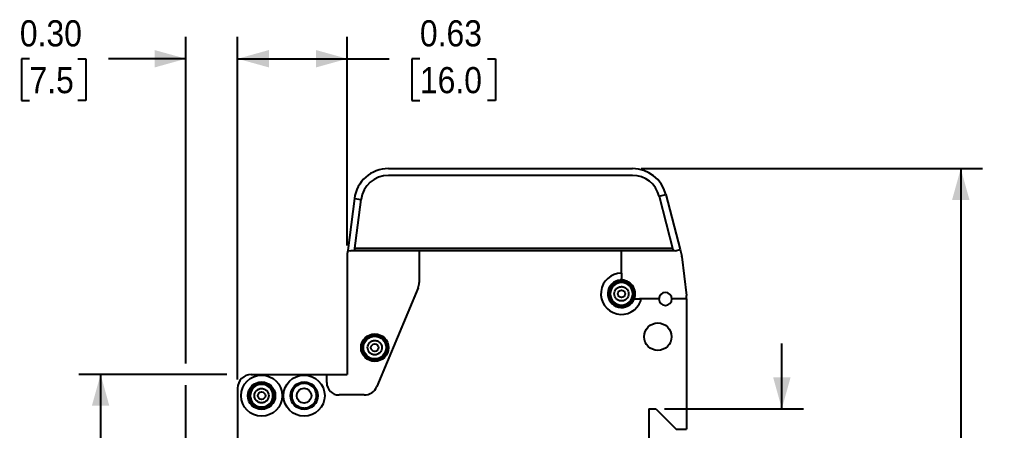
# Model space of a CAD drawing. Header units: inches. Extents: x 0 to 17, y 0 to 11.
# Drawn here: x 7.47 to 13.17, y 5.29 to 7.64 of the extents above; entities that cross this region are included whole.
import ezdxf

# ---------------------------------------------------------------- set-up
doc = ezdxf.new("R2010")
doc.units = ezdxf.units.IN
doc.header["$MEASUREMENT"] = 0
doc.linetypes.add('SLD-Solid', pattern=[0])
doc.layers.add('DIMENSIONS', color=140, linetype='SLD-Solid', lineweight=25)
doc.styles.add('SLDTEXTSTYLE0', font='GOTHIC.TTF', dxfattribs={"width": 0.913})
doc.dimstyles.new('SLDDIMSTYLE3', dxfattribs={"dimtxt": 0.15, "dimasz": 0.18, "dimexe": 0.18, "dimexo": 0.0625, "dimgap": 0.0375, "dimtad": 0, "dimtih": 1, "dimtoh": 1, "dimrnd": 1e-09, "dimdsep": 46, "dimtxsty": 'SLDTEXTSTYLE0', "dimsah": 1, "dimcen": 0.09, "dimadec": 0, "dimazin": 2, "dimtfac": 1, "dimtofl": 0, "dimtmove": 0, "dimatfit": 3, "dimfxl": 1, "dimfrac": 2, "dimtolj": 1, "dimtzin": 12, "dimarcsym": 0})
doc.dimstyles.new('SLDDIMSTYLE4', dxfattribs={"dimtxt": 0.15, "dimasz": 0.18, "dimexe": 0.18, "dimexo": 0.0625, "dimgap": 0.0375, "dimtad": 0, "dimtih": 1, "dimtoh": 1, "dimrnd": 1e-09, "dimzin": 12, "dimdsep": 46, "dimtxsty": 'SLDTEXTSTYLE0', "dimsah": 1, "dimcen": 0.09, "dimadec": 0, "dimazin": 3, "dimtfac": 1, "dimtofl": 0, "dimtmove": 0, "dimatfit": 3, "dimfxl": 1, "dimfrac": 2, "dimtolj": 1, "dimtzin": 12, "dimarcsym": 0})
doc.dimstyles.new('SLDDIMSTYLE5', dxfattribs={"dimtxt": 0.15, "dimasz": 0.18, "dimexe": 0.18, "dimexo": 0.0625, "dimgap": 0.0375, "dimtad": 0, "dimtih": 1, "dimtoh": 1, "dimrnd": 1e-09, "dimzin": 4, "dimdsep": 46, "dimtxsty": 'SLDTEXTSTYLE0', "dimsah": 1, "dimcen": 0.09, "dimadec": 0, "dimazin": 1, "dimtfac": 1, "dimtmove": 0, "dimatfit": 3, "dimfxl": 1, "dimfrac": 2, "dimtolj": 1, "dimtzin": 12, "dimarcsym": 0})
doc.dimstyles.new('SLDDIMSTYLE6', dxfattribs={"dimtxt": 0.15, "dimasz": 0.18, "dimexe": 0.18, "dimexo": 0.0625, "dimgap": 0.0375, "dimtad": 0, "dimtih": 1, "dimtoh": 1, "dimrnd": 1e-09, "dimzin": 0, "dimdsep": 46, "dimtxsty": 'SLDTEXTSTYLE0', "dimsah": 1, "dimcen": 0.09, "dimadec": 0, "dimazin": 0, "dimtfac": 1, "dimtmove": 0, "dimatfit": 3, "dimfxl": 1, "dimfrac": 2, "dimtolj": 1, "dimtzin": 12, "dimarcsym": 0})

# ---------------------------------------------------------------- blocks, each defined once
blk = doc.blocks.new('_D_3')
at = {"layer": 'DIMENSIONS'}
for p, q in [((8.7216, 5.578), (8.7216, 7.5434)), ((9.3515, 6.3457), (9.3515, 7.5434)), ((8.7216, 7.4184), (9.3515, 7.4184)), ((9.3515, 7.4184), (9.5913, 7.4184)), ((9.7685, 7.4173), (9.7228, 7.4173)), ((9.7228, 7.4173), (9.7228, 7.1791)), ((10.1565, 7.4173), (10.2022, 7.4173)), ((10.2022, 7.4173), (10.2022, 7.1791)), ((9.7228, 7.1791), (9.7685, 7.1791)), ((10.2022, 7.1791), (10.1565, 7.1791))]:
    blk.add_line(p, q, dxfattribs=at)
for points in [[(8.7216, 7.4184), (8.9016, 7.3684), (8.9016, 7.4684)], [(9.3515, 7.4184), (9.1715, 7.4684), (9.1715, 7.3684)]]:
    blk.add_solid(points, dxfattribs=at)
at = {"layer": 'DIMENSIONS', "char_height": 0.15, "attachment_point": 1, "style": 'SLDTEXTSTYLE0'}
for s, insert in [('0.63', (9.7685, 7.6393)), ('16.0', (9.7685, 7.3707))]:
    blk.add_mtext(s, dxfattribs=dict(at, insert=insert))
blk = doc.blocks.new('_D_6')
at = {"layer": 'DIMENSIONS'}
for p, q in [((8.6591, 5.6068), (7.8096, 5.6068)), ((7.9346, 5.6068), (7.9346, 4.9907)), ((7.7406, 4.7198), (7.6949, 4.7198)), ((7.6949, 4.7198), (7.6949, 4.4817)), ((8.1285, 4.7198), (8.1742, 4.7198)), ((8.1742, 4.7198), (8.1742, 4.4817)), ((7.6949, 4.4817), (7.7406, 4.4817)), ((7.9346, 3.8351), (7.9346, 4.4512)), ((8.1742, 4.4817), (8.1285, 4.4817)), ((8.6591, 3.8351), (7.8096, 3.8351))]:
    blk.add_line(p, q, dxfattribs=at)
for points in [[(7.9346, 5.6068), (7.8846, 5.4268), (7.9846, 5.4268)], [(7.9346, 3.8351), (7.9846, 4.0151), (7.8846, 4.0151)]]:
    blk.add_solid(points, dxfattribs=at)
at = {"layer": 'DIMENSIONS', "char_height": 0.15, "attachment_point": 1, "style": 'SLDTEXTSTYLE0'}
for s, insert in [('1.77', (7.7406, 4.9419)), ('45.0', (7.7406, 4.6733))]:
    blk.add_mtext(s, dxfattribs=dict(at, insert=insert))
blk = doc.blocks.new('_D_7')
at = {"layer": 'DIMENSIONS'}
for p, q in [((11.0403, 6.7879), (13.0001, 6.7879)), ((12.8751, 6.7879), (12.8751, 4.9907)), ((12.6257, 4.7198), (12.58, 4.7198)), ((12.58, 4.7198), (12.58, 4.4817)), ((13.1245, 4.7198), (13.1702, 4.7198)), ((13.1702, 4.7198), (13.1702, 4.4817)), ((12.58, 4.4817), (12.6257, 4.4817)), ((12.8751, 2.654), (12.8751, 4.4512)), ((13.1702, 4.4817), (13.1245, 4.4817)), ((11.0479, 2.654), (13.0001, 2.654))]:
    blk.add_line(p, q, dxfattribs=at)
for points in [[(12.8751, 6.7879), (12.8251, 6.6079), (12.9251, 6.6079)], [(12.8751, 2.654), (12.9251, 2.834), (12.8251, 2.834)]]:
    blk.add_solid(points, dxfattribs=at)
at = {"layer": 'DIMENSIONS', "char_height": 0.15, "attachment_point": 1, "style": 'SLDTEXTSTYLE0'}
for s, insert in [('4.13', (12.6812, 4.9419)), ('105.0', (12.6257, 4.6733))]:
    blk.add_mtext(s, dxfattribs=dict(at, insert=insert))
blk = doc.blocks.new('_D_8')
at = {"layer": 'DIMENSIONS'}
for p, q in [((11.8475, 5.4099), (11.8475, 5.7849)), ((11.1731, 5.4099), (11.9725, 5.4099)), ((11.6536, 4.9713), (11.6079, 4.9713)), ((11.6079, 4.9713), (11.6079, 4.7332)), ((12.0415, 4.9713), (12.0872, 4.9713)), ((12.0872, 4.9713), (12.0872, 4.7332)), ((11.6079, 4.7332), (11.6536, 4.7332)), ((12.0872, 4.7332), (12.0415, 4.7332)), ((11.1416, 4.0123), (11.9725, 4.0123)), ((11.8475, 4.0123), (11.8475, 3.6373))]:
    blk.add_line(p, q, dxfattribs=at)
for points in [[(11.8475, 5.4099), (11.8975, 5.5899), (11.7975, 5.5899)], [(11.8475, 4.0123), (11.7975, 3.8323), (11.8975, 3.8323)]]:
    blk.add_solid(points, dxfattribs=at)
at = {"layer": 'DIMENSIONS', "char_height": 0.15, "attachment_point": 1, "style": 'SLDTEXTSTYLE0'}
for s, insert in [('1.40', (11.6536, 5.1934)), ('35.5', (11.6536, 4.9248)), ('35mm', (11.5492, 4.6562)), ('DIN RAIL', (11.4454, 4.4181))]:
    blk.add_mtext(s, dxfattribs=dict(at, insert=insert))
blk = doc.blocks.new('_D_9')
at = {"layer": 'DIMENSIONS'}
for p, q in [((8.4247, 5.6693), (8.4247, 7.5434)), ((8.7216, 5.578), (8.7216, 7.5434)), ((7.5262, 7.4173), (7.4805, 7.4173)), ((7.4805, 7.4173), (7.4805, 7.1791)), ((7.8032, 7.4173), (7.8489, 7.4173)), ((7.8489, 7.4173), (7.8489, 7.1791)), ((8.4247, 7.4184), (7.9805, 7.4184)), ((8.7216, 7.4184), (9.0966, 7.4184)), ((7.4805, 7.1791), (7.5262, 7.1791)), ((7.8489, 7.1791), (7.8032, 7.1791)), ((8.4247, 4.6062), (8.4247, 5.5443))]:
    blk.add_line(p, q, dxfattribs=at)
for points in [[(8.4247, 7.4184), (8.2447, 7.4684), (8.2447, 7.3684)], [(8.7216, 7.4184), (8.9016, 7.3684), (8.9016, 7.4684)]]:
    blk.add_solid(points, dxfattribs=at)
at = {"layer": 'DIMENSIONS', "char_height": 0.15, "attachment_point": 1, "style": 'SLDTEXTSTYLE0'}
for s, insert in [('0.30', (7.4707, 7.6393)), ('7.5', (7.5262, 7.3707))]:
    blk.add_mtext(s, dxfattribs=dict(at, insert=insert))

msp = doc.modelspace()

# ---------------------------------------------------------------- linework, layer by layer
for p, q in [((9.5877, 6.7879), (10.9903, 6.7879)), ((10.9903, 6.7485), (9.5877, 6.7485)), ((9.3924, 6.6161), (9.3541, 6.3176)), ((9.3924, 6.6161), (9.4315, 6.6111)), ((11.1428, 6.6303), (11.1809, 6.6401)), ((11.1428, 6.6303), (11.2239, 6.3154)), ((11.1809, 6.6401), (11.2627, 6.3228)), ((9.3935, 6.3154), (9.4315, 6.6111)), ((9.3956, 6.3312), (11.2198, 6.3312)), ((9.3515, 6.2957), (9.3515, 5.6068)), ((9.3541, 6.3176), (9.3516, 6.2982)), ((9.3541, 6.3176), (9.3712, 6.3154)), ((9.7649, 6.3154), (9.3712, 6.3154)), ((9.7649, 6.3154), (9.7649, 6.1344)), ((10.9263, 6.3154), (9.7649, 6.3154)), ((10.9263, 6.1875), (10.9263, 6.3154)), ((11.2341, 6.3154), (10.9263, 6.3154)), ((11.2341, 6.3154), (11.2627, 6.3228)), ((11.2627, 6.3228), (11.2722, 6.2859)), ((11.2731, 6.2809), (11.3003, 6.0595)), ((10.9263, 6.1875), (10.9263, 6.1556)), ((9.7588, 6.104), (9.5213, 5.537)), ((11.3003, 6.0398), (11.3003, 6.0595)), ((10.9993, 6.0398), (11.03, 6.0398)), ((11.1409, 6.0398), (11.03, 6.0398)), ((11.3003, 6.0398), (11.2157, 6.0398)), ((11.3003, 6.0398), (11.3003, 5.2918)), ((8.8003, 5.6068), (9.2334, 5.6068)), ((9.2334, 5.5595), (9.2334, 5.6068)), ((9.2334, 5.6068), (9.3515, 5.6068)), ((8.7216, 5.528), (8.7216, 5.1863)), ((9.4487, 5.4887), (9.3042, 5.4887)), ((11.0838, 5.4099), (11.1231, 5.4099)), ((11.0838, 5.4099), (11.0838, 4.0123)), ((11.1231, 5.4099), (11.2412, 5.2918)), ((11.2412, 5.2918), (11.3003, 5.2918))]:
    msp.add_line(p, q)
for centre, radius in [((10.9263, 6.0694), 0.0215), ((11.135, 5.8233), 0.0787), ((9.509, 5.7603), 0.0787), ((9.509, 5.7603), 0.065), ((9.509, 5.7603), 0.0215), ((8.8594, 5.4847), 0.1181), ((9.1035, 5.4847), 0.1181), ((8.8594, 5.4847), 0.0787), ((9.1035, 5.4847), 0.0787), ((8.8594, 5.4847), 0.0215), ((9.1035, 5.4847), 0.0423)]:
    msp.add_circle(centre, radius)
for centre, radius, start, end in [((9.5877, 6.591), 0.1969, 90, 172.6873), ((10.9903, 6.591), 0.1969, 14.4496, 90), ((9.5877, 6.591), 0.1575, 90, 172.6873), ((10.9903, 6.591), 0.1575, 14.4496, 90), ((9.3712, 6.2957), 0.0197, 172.6873, 180), ((11.2341, 6.2761), 0.0394, 7, 14.4496), ((10.9263, 6.0694), 0.1181, 90, 340.1666), ((10.9184, 6.1556), 0.00787, 275.2159, 0), ((9.6861, 6.1344), 0.0787, 337.2785, 0), ((10.9263, 6.0694), 0.0787, 95.2159, 337.9757), ((10.9263, 6.0694), 0.065, 90, 270), ((10.9263, 6.0694), 0.0787, 337.9757, 95.2159), ((10.9263, 6.0694), 0.065, 270, 90), ((11.1783, 6.0398), 0.0374, 0, 180), ((11.03, 6.032), 0.00787, 340.1666, 90), ((11.1783, 6.0398), 0.0374, 180, 0), ((8.8003, 5.528), 0.0787, 90, 180), ((8.8594, 5.4847), 0.065, 90, 270), ((8.8594, 5.4847), 0.065, 270, 90), ((9.3042, 5.5595), 0.0709, 180, 270), ((9.4487, 5.5674), 0.0787, 270, 337.2785)]:
    msp.add_arc(centre, radius, start, end)
for points, knots in [([(10.9263, 6.1402), (10.9245, 6.1402), (10.9209, 6.1401), (10.9156, 6.1395), (10.9104, 6.1385), (10.9052, 6.1371), (10.8973, 6.1343), (10.8871, 6.129), (10.8758, 6.1198), (10.8666, 6.1086), (10.8601, 6.096), (10.8562, 6.0827), (10.855, 6.0694), (10.8562, 6.056), (10.8601, 6.0428), (10.8666, 6.0302), (10.8758, 6.0189), (10.8871, 6.0097), (10.8984, 6.0039), (10.9086, 6.0005), (10.9174, 5.9988), (10.9233, 5.9986), (10.9263, 5.9985)], [0, 0, 0, 0, 0.024148, 0.048096, 0.071983, 0.095946, 0.120123, 0.185057, 0.250087, 0.315021, 0.38005, 0.43999, 0.500024, 0.559964, 0.619998, 0.684933, 0.749962, 0.814896, 0.879926, 0.920037, 0.959848, 1, 1, 1, 1]), ([(10.9263, 6.0282), (10.925, 6.0283), (10.9224, 6.0283), (10.9186, 6.0289), (10.9148, 6.0298), (10.9097, 6.0315), (10.9035, 6.0347), (10.897, 6.0401), (10.8917, 6.0466), (10.8867, 6.0562), (10.8841, 6.0694), (10.8867, 6.0825), (10.8916, 6.0921), (10.897, 6.0986), (10.9035, 6.104), (10.9108, 6.1078), (10.9185, 6.1101), (10.9237, 6.1104), (10.9263, 6.1105)], [0, 0, 0, 0, 0.030168, 0.060085, 0.090023, 0.12025, 0.185228, 0.25037, 0.315348, 0.38049, 0.500065, 0.619641, 0.684619, 0.749761, 0.814739, 0.87988, 0.9399, 1, 1, 1, 1]), ([(10.9263, 5.9985), (10.9281, 5.9985), (10.9316, 5.9986), (10.937, 5.9992), (10.9422, 6.0002), (10.9473, 6.0016), (10.9552, 6.0044), (10.9655, 6.0097), (10.9767, 6.0189), (10.986, 6.0302), (10.9925, 6.0428), (10.9963, 6.056), (10.9976, 6.0694), (10.9963, 6.0827), (10.9925, 6.0959), (10.986, 6.1086), (10.9767, 6.1198), (10.9655, 6.129), (10.9542, 6.1349), (10.944, 6.1382), (10.9352, 6.1399), (10.9293, 6.1401), (10.9263, 6.1402)], [0, 0, 0, 0, 0.024148, 0.048096, 0.071983, 0.095946, 0.120123, 0.185057, 0.250087, 0.315021, 0.38005, 0.43999, 0.500024, 0.559964, 0.619998, 0.684933, 0.749962, 0.814896, 0.879926, 0.920037, 0.959848, 1, 1, 1, 1]), ([(10.9263, 6.1105), (10.9276, 6.1105), (10.9302, 6.1104), (10.934, 6.1098), (10.9378, 6.1089), (10.9429, 6.1072), (10.949, 6.104), (10.9556, 6.0987), (10.9609, 6.0921), (10.9659, 6.0825), (10.9684, 6.0694), (10.9659, 6.0562), (10.9609, 6.0466), (10.9556, 6.0401), (10.949, 6.0347), (10.9417, 6.031), (10.934, 6.0286), (10.9289, 6.0284), (10.9263, 6.0282)], [0, 0, 0, 0, 0.030168, 0.060085, 0.090023, 0.12025, 0.185228, 0.25037, 0.315348, 0.38049, 0.500065, 0.619641, 0.684619, 0.749761, 0.814739, 0.87988, 0.9399, 1, 1, 1, 1]), ([(9.509, 5.8312), (9.5072, 5.8311), (9.5036, 5.8311), (9.4983, 5.8304), (9.4931, 5.8294), (9.4879, 5.828), (9.48, 5.8253), (9.4698, 5.82), (9.4585, 5.8108), (9.4493, 5.7995), (9.4428, 5.7869), (9.4389, 5.7737), (9.4377, 5.7603), (9.4389, 5.7469), (9.4428, 5.7337), (9.4493, 5.7211), (9.4585, 5.7099), (9.4698, 5.7006), (9.4811, 5.6948), (9.4913, 5.6915), (9.5001, 5.6898), (9.506, 5.6895), (9.509, 5.6894)], [0, 0, 0, 0, 0.024148, 0.048096, 0.071983, 0.095946, 0.120123, 0.185057, 0.250087, 0.315021, 0.38005, 0.43999, 0.500024, 0.559964, 0.619998, 0.684933, 0.749962, 0.814896, 0.879926, 0.920037, 0.959848, 1, 1, 1, 1]), ([(9.509, 5.6894), (9.5108, 5.6895), (9.5143, 5.6896), (9.5196, 5.6902), (9.5249, 5.6912), (9.53, 5.6926), (9.5379, 5.6954), (9.5482, 5.7006), (9.5594, 5.7099), (9.5686, 5.7211), (9.5751, 5.7337), (9.579, 5.7469), (9.5802, 5.7603), (9.579, 5.7737), (9.5751, 5.7869), (9.5686, 5.7995), (9.5594, 5.8107), (9.5482, 5.82), (9.5369, 5.8258), (9.5266, 5.8291), (9.5179, 5.8309), (9.5119, 5.8311), (9.509, 5.8312)], [0, 0, 0, 0, 0.024148, 0.048096, 0.071983, 0.095946, 0.120123, 0.185057, 0.250087, 0.315021, 0.38005, 0.43999, 0.500024, 0.559964, 0.619998, 0.684933, 0.749962, 0.814896, 0.879926, 0.920037, 0.959848, 1, 1, 1, 1]), ([(9.509, 5.7192), (9.5077, 5.7192), (9.5051, 5.7193), (9.5012, 5.7198), (9.4975, 5.7207), (9.4924, 5.7225), (9.4862, 5.7257), (9.4797, 5.731), (9.4743, 5.7376), (9.4694, 5.7471), (9.4668, 5.7603), (9.4694, 5.7735), (9.4743, 5.7831), (9.4797, 5.7896), (9.4862, 5.795), (9.4935, 5.7987), (9.5012, 5.801), (9.5064, 5.8013), (9.509, 5.8014)], [0, 0, 0, 0, 0.030168, 0.060085, 0.090023, 0.12025, 0.185228, 0.25037, 0.315348, 0.38049, 0.500065, 0.619641, 0.684619, 0.749761, 0.814739, 0.87988, 0.9399, 1, 1, 1, 1]), ([(9.509, 5.8014), (9.5103, 5.8014), (9.5128, 5.8013), (9.5167, 5.8008), (9.5205, 5.7999), (9.5255, 5.7981), (9.5317, 5.7949), (9.5382, 5.7896), (9.5436, 5.7831), (9.5486, 5.7735), (9.5511, 5.7603), (9.5486, 5.7471), (9.5436, 5.7376), (9.5383, 5.731), (9.5317, 5.7257), (9.5244, 5.7219), (9.5167, 5.7196), (9.5116, 5.7193), (9.509, 5.7192)], [0, 0, 0, 0, 0.030168, 0.060085, 0.090023, 0.12025, 0.185228, 0.25037, 0.315348, 0.38049, 0.500065, 0.619641, 0.684619, 0.749761, 0.814739, 0.87988, 0.9399, 1, 1, 1, 1]), ([(8.8594, 5.5556), (8.8576, 5.5555), (8.854, 5.5555), (8.8487, 5.5548), (8.8435, 5.5539), (8.8383, 5.5525), (8.8304, 5.5497), (8.8202, 5.5444), (8.8089, 5.5352), (8.7997, 5.5239), (8.7932, 5.5113), (8.7893, 5.4981), (8.7881, 5.4847), (8.7893, 5.4714), (8.7932, 5.4581), (8.7997, 5.4455), (8.8089, 5.4343), (8.8202, 5.425), (8.8315, 5.4192), (8.8417, 5.4159), (8.8505, 5.4142), (8.8564, 5.414), (8.8594, 5.4138)], [0, 0, 0, 0, 0.024148, 0.048096, 0.071983, 0.095946, 0.120123, 0.185057, 0.250087, 0.315021, 0.38005, 0.43999, 0.500024, 0.559964, 0.619998, 0.684933, 0.749962, 0.814896, 0.879926, 0.920037, 0.959848, 1, 1, 1, 1]), ([(8.8594, 5.4138), (8.8611, 5.4139), (8.8647, 5.414), (8.87, 5.4146), (8.8753, 5.4156), (8.8804, 5.417), (8.8883, 5.4198), (8.8986, 5.425), (8.9098, 5.4343), (8.919, 5.4455), (8.9255, 5.4581), (8.9294, 5.4714), (8.9306, 5.4847), (8.9294, 5.4981), (8.9255, 5.5113), (8.919, 5.5239), (8.9098, 5.5352), (8.8986, 5.5444), (8.8873, 5.5502), (8.877, 5.5535), (8.8683, 5.5553), (8.8623, 5.5555), (8.8594, 5.5556)], [0, 0, 0, 0, 0.024148, 0.048096, 0.071983, 0.095946, 0.120123, 0.185057, 0.250087, 0.315021, 0.38005, 0.43999, 0.500024, 0.559964, 0.619998, 0.684933, 0.749962, 0.814896, 0.879926, 0.920037, 0.959848, 1, 1, 1, 1]), ([(9.1035, 5.5556), (9.1017, 5.5555), (9.0981, 5.5555), (9.0928, 5.5548), (9.0876, 5.5539), (9.0824, 5.5525), (9.0745, 5.5497), (9.0643, 5.5444), (9.053, 5.5352), (9.0438, 5.5239), (9.0373, 5.5113), (9.0334, 5.4981), (9.0322, 5.4847), (9.0334, 5.4714), (9.0373, 5.4581), (9.0438, 5.4455), (9.053, 5.4343), (9.0643, 5.425), (9.0755, 5.4192), (9.0858, 5.4159), (9.0945, 5.4142), (9.1005, 5.414), (9.1035, 5.4138)], [0, 0, 0, 0, 0.024148, 0.048096, 0.071983, 0.095946, 0.120123, 0.185057, 0.250087, 0.315021, 0.38005, 0.43999, 0.500024, 0.559964, 0.619998, 0.684933, 0.749962, 0.814896, 0.879926, 0.920037, 0.959848, 1, 1, 1, 1]), ([(9.1035, 5.4138), (9.1052, 5.4139), (9.1088, 5.414), (9.1141, 5.4146), (9.1193, 5.4156), (9.1245, 5.417), (9.1324, 5.4198), (9.1426, 5.425), (9.1539, 5.4343), (9.1631, 5.4455), (9.1696, 5.4581), (9.1735, 5.4714), (9.1747, 5.4847), (9.1735, 5.4981), (9.1696, 5.5113), (9.1631, 5.5239), (9.1539, 5.5352), (9.1427, 5.5444), (9.1314, 5.5502), (9.1211, 5.5535), (9.1124, 5.5553), (9.1064, 5.5555), (9.1035, 5.5556)], [0, 0, 0, 0, 0.024148, 0.048096, 0.071983, 0.095946, 0.120123, 0.185057, 0.250087, 0.315021, 0.38005, 0.43999, 0.500024, 0.559964, 0.619998, 0.684933, 0.749962, 0.814896, 0.879926, 0.920037, 0.959848, 1, 1, 1, 1]), ([(8.8594, 5.4436), (8.8581, 5.4436), (8.8555, 5.4437), (8.8516, 5.4442), (8.8479, 5.4451), (8.8428, 5.4469), (8.8366, 5.4501), (8.8301, 5.4554), (8.8247, 5.462), (8.8198, 5.4716), (8.8172, 5.4847), (8.8198, 5.4979), (8.8247, 5.5075), (8.8301, 5.514), (8.8366, 5.5194), (8.8439, 5.5231), (8.8516, 5.5254), (8.8568, 5.5257), (8.8594, 5.5259)], [0, 0, 0, 0, 0.030168, 0.060085, 0.090023, 0.12025, 0.185228, 0.25037, 0.315348, 0.38049, 0.500065, 0.619641, 0.684619, 0.749761, 0.814739, 0.87988, 0.9399, 1, 1, 1, 1]), ([(8.8594, 5.5259), (8.8607, 5.5258), (8.8632, 5.5258), (8.8671, 5.5252), (8.8708, 5.5243), (8.8759, 5.5225), (8.8821, 5.5194), (8.8886, 5.514), (8.894, 5.5075), (8.899, 5.4979), (8.9015, 5.4847), (8.899, 5.4716), (8.894, 5.462), (8.8887, 5.4554), (8.8821, 5.4501), (8.8748, 5.4463), (8.8671, 5.444), (8.8619, 5.4437), (8.8594, 5.4436)], [0, 0, 0, 0, 0.030168, 0.060085, 0.090023, 0.12025, 0.185228, 0.25037, 0.315348, 0.38049, 0.500065, 0.619641, 0.684619, 0.749761, 0.814739, 0.87988, 0.9399, 1, 1, 1, 1])]:
    msp.add_open_spline(points, degree=3, knots=knots)

# ---------------------------------------------------------------- dimensions: what is measured, and where the dimension line sits
at = {"layer": 'DIMENSIONS'}
for p1, dimstyle, picture, middle in [((8.4247, 4.5562), 'SLDDIMSTYLE6', '_D_9', (7.6647, 7.4184)), ((9.3515, 6.2957), 'SLDDIMSTYLE3', '_D_3', (9.9625, 7.4184))]:
    dim = msp.add_linear_dim(base=(8.7216, 7.4184), p1=p1, p2=(8.7216, 5.528), dimstyle=dimstyle, dxfattribs=at)
    dim.commit()
    dim.dimension.update_dxf_attribs({"geometry": picture, "text_midpoint": middle, "dimtype": 160})
for base, p1, p2, picture, middle in [((12.8751, 2.654), (10.9903, 6.7879), (10.9979, 2.654), '_D_7', (12.8751, 4.7209)), ((7.9346, 3.8351), (8.8003, 5.6068), (8.8003, 3.8351), '_D_6', (7.9346, 4.7209))]:
    dim = msp.add_linear_dim(base=base, p1=p1, p2=p2, angle=90, dimstyle='SLDDIMSTYLE4', dxfattribs=at)
    dim.commit()
    dim.dimension.update_dxf_attribs({"geometry": picture, "text_midpoint": middle, "dimtype": 160})
dim = msp.add_linear_dim(base=(11.8475, 4.0123), p1=(11.1231, 5.4099), p2=(11.0916, 4.0123), angle=90, text='<>\\P35mm\\PDIN RAIL', dimstyle='SLDDIMSTYLE5', dxfattribs=at)
dim.commit()
dim.dimension.update_dxf_attribs({"geometry": '_D_8', "text_midpoint": (11.8475, 4.7111), "dimtype": 160})

doc.saveas('drawing.dxf')
